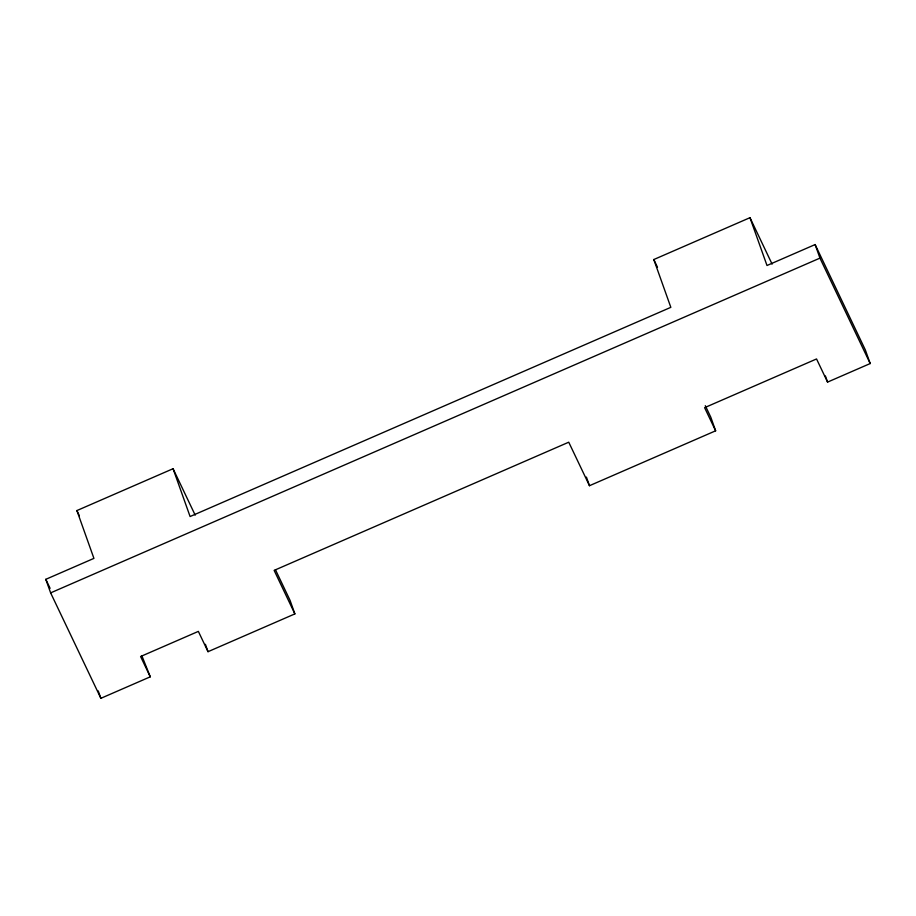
<?xml version="1.0" encoding="UTF-8"?>
<svg xmlns="http://www.w3.org/2000/svg" width="916" height="916" viewBox="0 0 916 916"><rect width="100%" height="100%" fill="white"/><g stroke="black" fill="none" stroke-linecap="round" stroke-linejoin="round"><path stroke-width="1.37" d="M141.82 655.661L150.27 676.821L100.874 698.313L50.632 592.87L45.8 579.324L93.924 558.382L76.898 510.567L173.067 468.717L195.2 515.158M173.067 468.717L190.093 516.532L670.833 307.341L653.806 259.537L749.975 217.687L772.108 264.129M150.27 676.821L140.595 656.52L198.36 631.387L208.024 651.688L294.872 613.903L274.136 570.393L568.744 442.199L589.48 485.709L715.636 430.806L704.61 407.666L816.545 358.957L827.572 382.098L870.2 363.549L865.368 350.004L815.125 244.561L767.001 265.503L749.975 217.687M50.632 592.87L819.946 258.117L815.125 244.561M819.946 258.117L870.2 363.549M653.806 259.537L657.493 267.277M705.297 405.685L710.816 417.249L715.636 430.806M275.407 569.638L290.051 600.346L294.872 613.903M76.898 510.567L79.36 515.731M45.8 579.324L50.094 588.324M825.385 375.938L827.572 382.098M586.412 477.076L589.48 485.709M205.39 644.292L208.024 651.688M98.241 690.916L100.874 698.313"/></g></svg>
